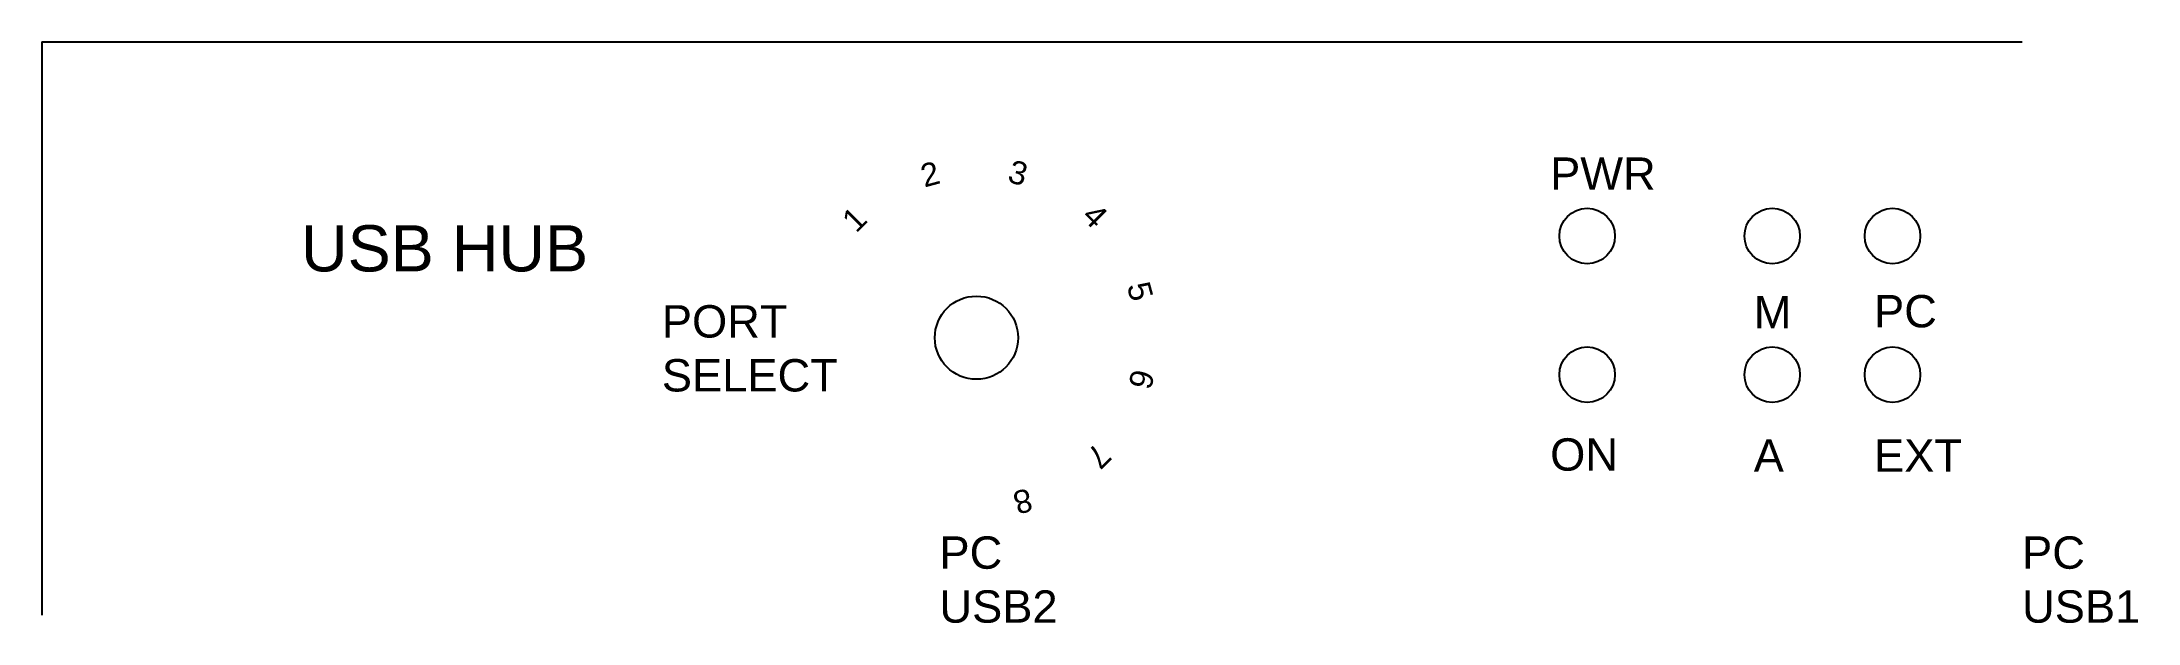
# Model space of a CAD drawing. Header units: millimetres. Extents: x -85163 to -84936, y 1060 to 1123.
import ezdxf

# ---------------------------------------------------------------- set-up
doc = ezdxf.new("R2010")
doc.units = ezdxf.units.MM
doc.styles.get("Standard").update_dxf_attribs({"font": 'ARIAL.TTF'})

msp = doc.modelspace()

# ---------------------------------------------------------------- linework, layer by layer
for p, q in [((-85162.75, 1123.24, -43684.16), (-85162.75, 1093.24, -43684.16)), ((-85162.75, 1123.24, -43684.16), (-85162.75, 1108.24, -43684.16)), ((-85162.75, 1123.24, -43684.16), (-85162.75, 1103.24, -43684.16)), ((-85162.75, 1123.24, -43684.16), (-85162.75, 1098.24, -43684.16)), ((-85162.75, 1123.24, -43684.16), (-85134.75, 1123.24, -43684.16)), ((-85162.75, 1123.24, -43684.16), (-85162.75, 1098.24, -43684.16)), ((-85162.75, 1123.24, -43684.16), (-85162.75, 1085.24, -43684.16)), ((-85162.75, 1123.24, -43684.16), (-85095.75, 1123.24, -43684.16)), ((-85162.75, 1123.24, -43684.16), (-85065.75, 1123.24, -43684.16)), ((-85162.75, 1123.24, -43684.16), (-85162.75, 1061.24, -43684.16)), ((-85162.75, 1123.24, -43684.16), (-84948.75, 1123.24, -43684.16)), ((-85162.75, 1123.24, -43684.16), (-84999.75, 1123.24, -43684.16)), ((-85162.75, 1123.24, -43684.16), (-85162.75, 1116.74, -43684.16)), ((-85162.75, 1123.24, -43684.16), (-85162.75, 1076.74, -43684.16)), ((-85162.75, 1123.24, -43684.16), (-84967.75, 1123.24, -43684.16)), ((-85162.75, 1123.24, -43684.16), (-84977.75, 1123.24, -43684.16)), ((-85162.75, 1123.24, -43684.16), (-84964.75, 1123.24, -43684.16)), ((-85162.75, 1123.24, -43684.16), (-85162.75, 1092.24, -43684.16)), ((-85162.75, 1116.74, -43684.16), (-85162.75, 1070.24, -43684.16)), ((-85162.75, 1108.24, -43684.16), (-85162.75, 1088.24, -43684.16))]:
    msp.add_line(p, q)
at = {"color": 0}
for centre, radius in [((-84995.75, 1102.24, -43684.16), 3), ((-84975.75, 1102.24, -43684.16), 3), ((-84962.75, 1102.24, -43684.16), 3), ((-85061.75, 1091.24, -43684.16), 4.5), ((-84995.75, 1087.24, -43684.16), 3), ((-84975.75, 1087.24, -43684.16), 3), ((-84962.75, 1087.24, -43684.16), 3)]:
    msp.add_circle(centre, radius, dxfattribs=at)

# ---------------------------------------------------------------- texts
for s, rotation, p in [('2', 15, (-85067.38, 1107.48, -43684.16)), ('3', 345, (-85058.51, 1108.12, -43684.16)), ('1', 45, (-85074.75, 1102.48, -43684.16)), ('4', 315, (-85050.5, 1104.24, -43684.16)), ('5', 285, (-85045.51, 1096.88, -43684.16)), ('6', 255, (-85044.86, 1088, -43684.16)), ('7', 225, (-85048.75, 1080, -43684.16)), ('8', 195, (-85056.11, 1075, -43684.16))]:
    msp.add_text(s, height=2.5, rotation=rotation, dxfattribs=at).set_placement(p)
at = {"attachment_point": 1}
for s, width, gutter_width, insert, char_height in [('PWR', 0.786, 17.5, (-84999.75, 1110.74, -43684.16), 3.5), ('USB HUB', 33.2857, 25, (-85134.75, 1103.41, -43684.16), 5), ('PORT\\PSELECT', 5.125, 25, (-85095.75, 1094.76, -43684.16), 3.5), ('PC\\PUSB2', 33.8378, 17.5, (-85065.75, 1069.75, -43684.16), 3.5), ('PC\\PUSB1', 33.8378, 17.5, (-84948.75, 1069.75, -43684.16), 3.5)]:
    msp.add_mtext_dynamic_manual_height_columns(s, width=width, gutter_width=gutter_width, heights=[0], dxfattribs=dict(at, insert=insert, char_height=char_height))
at = {"char_height": 3.5, "attachment_point": 1}
for s, insert in [('M', (-84977.75, 1095.74, -43684.16)), ('PC', (-84964.75, 1095.86, -43684.16)), ('ON', (-84999.75, 1080.36, -43684.16)), ('A', (-84977.75, 1080.24, -43684.16)), ('EXT', (-84964.75, 1080.24, -43684.16))]:
    msp.add_mtext(s, dxfattribs=dict(at, insert=insert))

doc.saveas('drawing.dxf')
